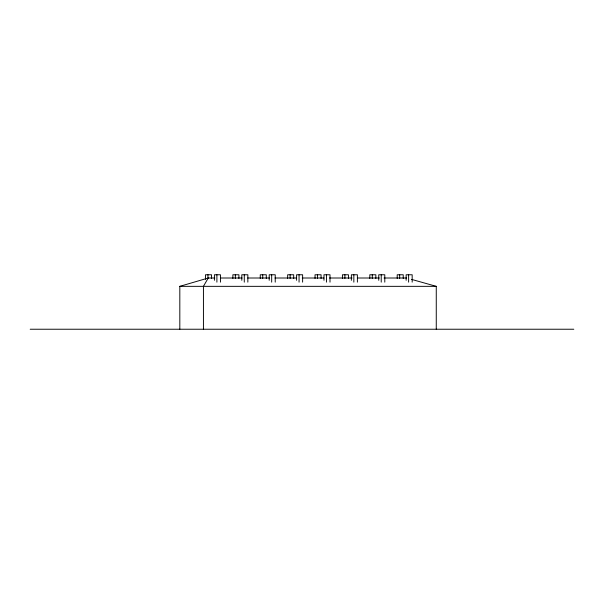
<?xml version="1.0" encoding="UTF-8"?>
<svg xmlns="http://www.w3.org/2000/svg" width="604" height="604" viewBox="0 0 604 604"><rect width="100%" height="100%" fill="white"/><g stroke="black" fill="none" stroke-linecap="round" stroke-linejoin="round"><path stroke-width="0.91" d="M214.82 278.006L208.237 278.006L203.435 286.341L203.435 329.233M179.818 329.233L179.818 286.341L208.237 278.006M220.46 278.006L242.083 278.006M247.723 278.006L269.346 278.006M274.986 278.006L296.609 278.006M302.249 278.006L323.872 278.006M329.512 278.006L352.072 278.006M357.711 278.006L379.335 278.006M384.038 278.006L406.598 278.006M179.818 286.341L436.262 286.341L436.262 329.233M30.2 329.233L573.8 329.233M411.558 279.395L436.262 286.341M412.17 282.144L412.17 274.767L406.145 274.767L406.145 280.301M408.614 274.767L408.614 282.144M403.23 278.459L403.23 274.767L397.206 274.767L397.206 278.459M399.674 274.767L399.674 278.459M384.786 282.144L384.786 274.767L378.753 274.767L378.753 280.301M381.222 274.767L381.222 282.144M375.847 278.459L375.847 274.767L369.814 274.767L369.814 278.459M372.283 274.767L372.283 278.459M357.394 282.144L357.394 274.767L351.369 274.767L351.369 280.301M353.838 274.767L353.838 282.144M348.455 278.459L348.455 274.767L342.43 274.767L342.43 278.459M344.899 274.767L344.899 278.459M330.003 282.144L330.003 274.767L323.978 274.767L323.978 280.301M326.447 274.767L326.447 282.144M321.064 278.459L321.064 274.767L315.039 274.767L315.039 278.459M317.508 274.767L317.508 278.459M302.619 282.144L302.619 274.767L296.587 274.767L296.587 280.301M299.055 274.767L299.055 282.144M293.68 278.459L293.68 274.767L287.647 274.767L287.647 278.459M290.116 274.767L290.116 278.459M275.228 282.144L275.228 274.767L269.203 274.767L269.203 280.301M271.672 274.767L271.672 282.144M266.288 278.459L266.288 274.767L260.264 274.767L260.264 278.459M262.732 274.767L262.732 278.459M247.844 282.144L247.844 274.767L241.811 274.767L241.811 280.301M244.28 274.767L244.28 282.144M238.905 278.459L238.905 274.767L232.872 274.767L232.872 278.459M235.341 274.767L235.341 278.459M220.452 282.144L220.452 274.767L214.428 274.767L214.428 280.301M216.896 274.767L216.896 282.144M211.513 278.459L211.513 274.767L205.488 274.767L205.488 279.38M207.957 274.767L207.957 278.459"/></g></svg>
